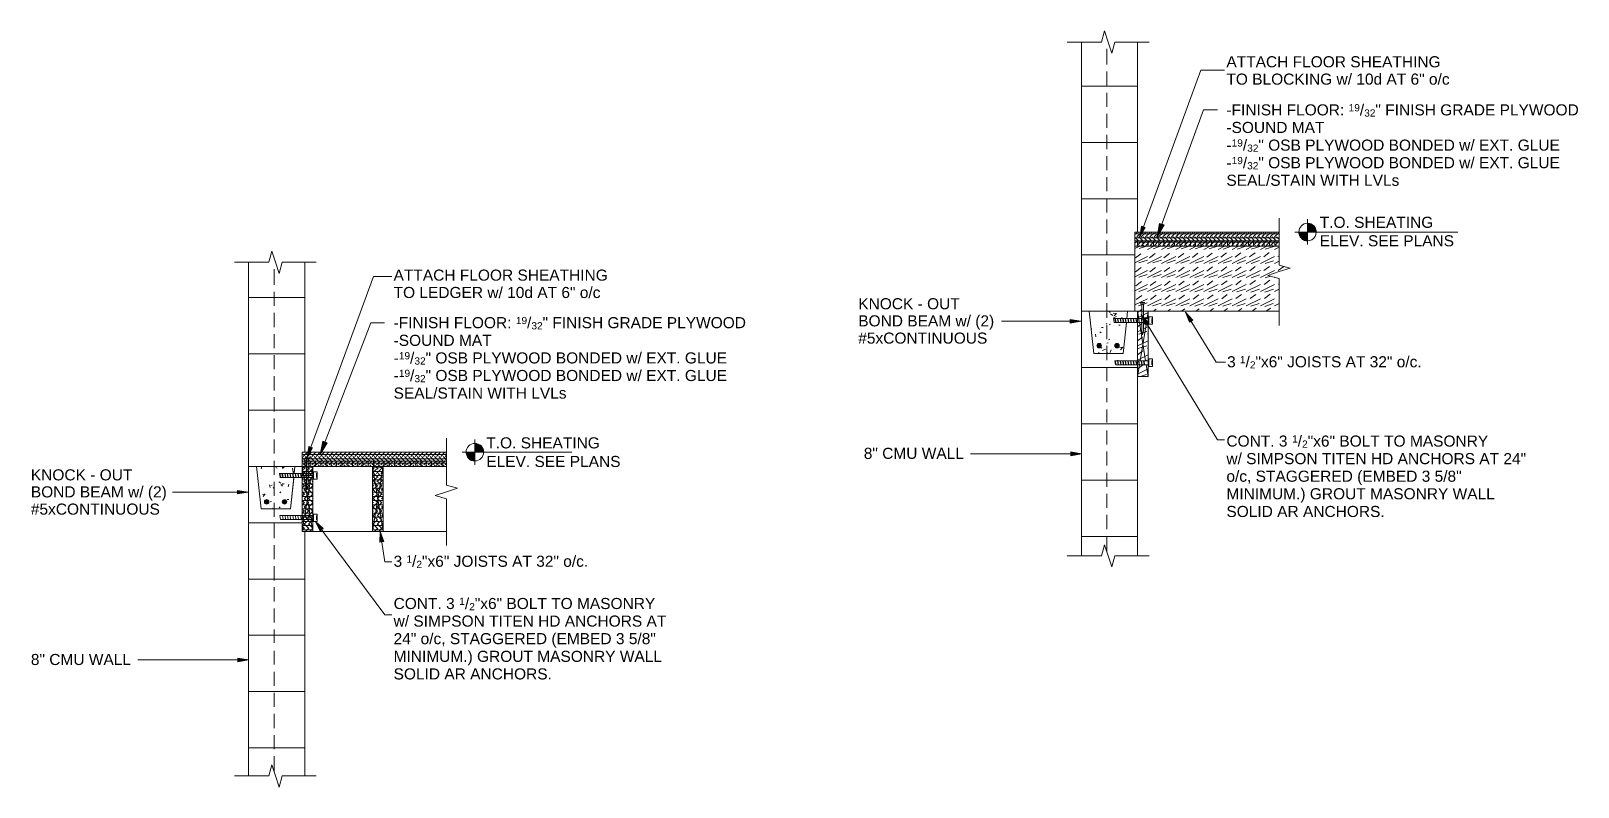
# Model space of a CAD drawing. Header units: inches. Extents: x -4036 to -1914, y 2 to 12338.
# Drawn here: x -1935.95 to -1922.21, y 1.64 to 8.35 of the extents above; entities that cross this region are included whole.
import ezdxf

# ---------------------------------------------------------------- set-up
doc = ezdxf.new("R2010")
doc.units = ezdxf.units.IN
doc.header["$MEASUREMENT"] = 0
for name, color, linetype, lineweight in [('A-DETL', 90, 'Continuous', 9), ('A-DETL-GENF', 92, 'Continuous', 9), ('A-DETL-THIN', 151, 'Continuous', 9), ('G-ANNO-TEXT', 231, 'Continuous', 9)]:
    doc.layers.add(name, color=color, linetype=linetype, lineweight=lineweight)
doc.styles.add('Arial_4', font='arial.ttf', dxfattribs={"height": 0.098425})
doc.styles.add('Arial_5', font='arial.ttf', dxfattribs={"height": 0.063966})
pattern_1 = [(0, (-1963.308026, 0), (0, 0.037), []), (315, (-1963.308026, 0), (0.038183766, 0), [0.053, -0.053]), (45, (-1963.308026, 0), (0.038183766, 0), [0.053, -0.053])]
pattern_2 = [(216.87, (-1961.048812, 0.125), (0.374999553, 0.25000067), [0.062, -0.562]), (206.565, (-1960.97381, 0.087), (-0.12521992, -0.125219695), [0.14, -0.14]), (198.435, (-1960.97381, 0.025), (-0.25013605, -0.125542647), [0.079, -0.316])]
pattern_3 = [(0, (-1961.098812, 0), (0, 0.037), []), (315, (-1961.098812, 0), (0.038183766, 0), [0.053, -0.053]), (45, (-1961.098812, 0), (0.038183766, 0), [0.053, -0.053])]

msp = doc.modelspace()

# ---------------------------------------------------------------- hatches: boundary and pattern name
at = {"layer": 'A-DETL-GENF', "lineweight": 18}
for points in [[(-1926.107, 6.523), (-1926.058, 6.604), (-1926.09, 6.616)], [(-1924.617, 6.564), (-1924.538, 6.564), (-1924.54, 6.582), (-1924.547, 6.599), (-1924.556, 6.613), (-1924.568, 6.626), (-1924.583, 6.635), (-1924.599, 6.641), (-1924.617, 6.642)], [(-1924.617, 6.486), (-1924.617, 6.564), (-1924.693, 6.564), (-1924.691, 6.546), (-1924.686, 6.53), (-1924.677, 6.515), (-1924.665, 6.503), (-1924.651, 6.494), (-1924.635, 6.488)], [(-1926.723, 5.755), (-1926.628, 5.772), (-1926.723, 5.789)], [(-1926.06, 5.743), (-1926.031, 5.76), (-1926.094, 5.832)], [(-1925.664, 5.764), (-1925.635, 5.781), (-1925.699, 5.853)], [(-1926.467, 5.536), (-1926.462, 5.537), (-1926.457, 5.539), (-1926.453, 5.542), (-1926.45, 5.546), (-1926.448, 5.551), (-1926.447, 5.556), (-1926.448, 5.561), (-1926.45, 5.566), (-1926.453, 5.57), (-1926.457, 5.573), (-1926.462, 5.575), (-1926.467, 5.576), (-1926.472, 5.575), (-1926.477, 5.573), (-1926.481, 5.57), (-1926.484, 5.566), (-1926.486, 5.561), (-1926.487, 5.556), (-1926.486, 5.551), (-1926.484, 5.546), (-1926.481, 5.542), (-1926.477, 5.539), (-1926.472, 5.537)], [(-1926.308, 5.536), (-1926.303, 5.537), (-1926.298, 5.539), (-1926.294, 5.542), (-1926.291, 5.546), (-1926.289, 5.551), (-1926.288, 5.556), (-1926.289, 5.561), (-1926.291, 5.566), (-1926.294, 5.57), (-1926.298, 5.573), (-1926.303, 5.575), (-1926.308, 5.576), (-1926.313, 5.575), (-1926.318, 5.573), (-1926.322, 5.57), (-1926.326, 5.566), (-1926.328, 5.561), (-1926.328, 5.556), (-1926.328, 5.551), (-1926.326, 5.546), (-1926.322, 5.542), (-1926.318, 5.539), (-1926.313, 5.537)], [(-1932.011, 4.609), (-1931.932, 4.609), (-1931.934, 4.626), (-1931.941, 4.644), (-1931.949, 4.658), (-1931.962, 4.67), (-1931.977, 4.679), (-1931.993, 4.685), (-1932.011, 4.687)], [(-1933.5, 4.567), (-1933.452, 4.649), (-1933.484, 4.661)], [(-1932.011, 4.531), (-1932.011, 4.609), (-1932.087, 4.609), (-1932.085, 4.591), (-1932.079, 4.574), (-1932.071, 4.56), (-1932.059, 4.548), (-1932.045, 4.539), (-1932.028, 4.533)], [(-1926.718, 4.579), (-1926.625, 4.596), (-1926.718, 4.612)], [(-1934.117, 4.239), (-1934.024, 4.254), (-1934.117, 4.271)], [(-1933.859, 4.149), (-1933.853, 4.15), (-1933.849, 4.152), (-1933.844, 4.155), (-1933.841, 4.159), (-1933.839, 4.164), (-1933.839, 4.169), (-1933.839, 4.174), (-1933.841, 4.179), (-1933.844, 4.183), (-1933.849, 4.186), (-1933.853, 4.188), (-1933.859, 4.189), (-1933.864, 4.188), (-1933.869, 4.186), (-1933.873, 4.183), (-1933.876, 4.179), (-1933.878, 4.174), (-1933.879, 4.169), (-1933.878, 4.164), (-1933.876, 4.159), (-1933.873, 4.155), (-1933.869, 4.152), (-1933.864, 4.15)], [(-1933.7, 4.149), (-1933.695, 4.15), (-1933.69, 4.152), (-1933.686, 4.155), (-1933.683, 4.159), (-1933.681, 4.164), (-1933.68, 4.169), (-1933.681, 4.174), (-1933.683, 4.179), (-1933.686, 4.183), (-1933.69, 4.186), (-1933.695, 4.188), (-1933.7, 4.189), (-1933.705, 4.188), (-1933.71, 4.186), (-1933.714, 4.183), (-1933.717, 4.179), (-1933.719, 4.174), (-1933.72, 4.169), (-1933.719, 4.164), (-1933.717, 4.159), (-1933.714, 4.155), (-1933.71, 4.152), (-1933.705, 4.15)], [(-1933.384, 3.912), (-1933.357, 3.932), (-1933.427, 3.997)], [(-1932.854, 3.812), (-1932.82, 3.817), (-1932.852, 3.906), (-1932.852, 3.906)], [(-1934.114, 2.749), (-1934.021, 2.766), (-1934.114, 2.782)]]:
    msp.add_hatch(color=250, dxfattribs=at).paths.add_polyline_path(points, flags=0)
h = msp.add_hatch(dxfattribs=at)
h.set_pattern_fill('FP_3', color=8, style=0, pattern_type=2)
h.set_pattern_definition(pattern_3)
h.paths.add_polyline_path([(-1925.18, 6.486), (-1924.869, 6.486), (-1924.869, 6.564), (-1926.082, 6.564), (-1926.107, 6.523), (-1926.099, 6.564), (-1926.149, 6.564), (-1926.149, 6.486), (-1926.058, 6.486)], flags=0)
h = msp.add_hatch(dxfattribs=at)
h.set_pattern_fill('FP_3', color=8, style=0, pattern_type=2)
h.set_pattern_definition(pattern_3)
h.paths.add_polyline_path([(-1924.869, 6.439), (-1924.869, 6.486), (-1926.149, 6.486), (-1926.149, 6.439), (-1924.968, 6.439)], flags=0)
h = msp.add_hatch(dxfattribs=at)
h.set_pattern_fill('FP_2', color=8, style=0, pattern_type=2)
h.set_pattern_definition(pattern_2)
h.paths.add_polyline_path([(-1924.869, 5.861), (-1924.869, 6.153), (-1924.968, 6.179), (-1924.869, 6.213), (-1924.77, 6.244), (-1924.869, 6.271), (-1924.869, 6.439), (-1926.149, 6.439), (-1926.149, 5.861), (-1925.18, 5.861)], flags=0)
h = msp.add_hatch(dxfattribs=at)
h.set_pattern_fill('FP_1', color=8, style=0, pattern_type=2)
h.set_pattern_definition([(50, (-1961.09881, 0), (0.2868464, -0.0253005), [0.03, -0.33]), (355, (-1961.0988, 0), (-0.055977, 0.3010242), [0.024, -0.264]), (100.451, (-1961.0748, -0.002), (0.2318487, 0.2756287), [0.025, -0.28]), (46.184, (-1961.0988, 0.08), (0.427136, -0.0661414), [0.045, -0.495]), (96.636, (-1961.0628, 0.074), (0.37346, 0.389769), [0.038, -0.421]), (351.184, (-1961.0988, 0.08), (0.374079, 0.389267), [0.036, -0.396]), (21, (-1961.05881, 0.06), (0.2386156, -0.1611943), [0.03, -0.33]), (326, (-1961.0588, 0.06), (0.0969808, 0.29042), [0.024, -0.264]), (71.451, (-1961.0388, 0.047), (0.336407, 0.1286678), [0.025, -0.28]), (37.5, (-1961.09881, 0), (0.0047326, 0.13346012), [0.013, -0.248, 0.013, -0.255, -0.265]), (37.5, (-1961.09881, 0), (0.0047326, 0.13346012), [-0.529, 0.013, -0.252]), (7.5, (-1961.09881, 0), (0.10526536, 0.1580924), [0.013, -0.14, 0.013, -0.242, -0.101]), (7.5, (-1961.09881, 0), (0.10526536, 0.1580924), [-0.408, 0.013, -0.088]), (327.5, (-1961.18781, 0), (0.21351848, -0.00915754), [0.013, -0.087, 0.013, -0.299, -0.414]), (327.5, (-1961.18781, 0), (0.21351848, -0.00915754), [-0.412, 0.013, -0.401]), (317.5, (-1961.22781, 0), (0.2332406, 0.0399103), [0.013, -0.117, 0.013, -0.194, -0.294]), (317.5, (-1961.22781, 0), (0.2332406, 0.0399103), [-0.337, 0.013, -0.281])])
h.paths.add_polyline_path([(-1926.322, 5.486), (-1926.253, 5.486), (-1926.224, 5.761), (-1926.334, 5.761), (-1926.339, 5.796), (-1926.22, 5.796), (-1926.214, 5.861), (-1926.555, 5.861), (-1926.515, 5.486), (-1926.328, 5.486)], flags=0)
h.paths.add_polyline_path([(-1926.467, 5.536), (-1926.472, 5.537), (-1926.477, 5.539), (-1926.481, 5.542), (-1926.484, 5.546), (-1926.486, 5.551), (-1926.487, 5.556), (-1926.486, 5.561), (-1926.484, 5.566), (-1926.481, 5.57), (-1926.477, 5.573), (-1926.472, 5.575), (-1926.467, 5.576), (-1926.462, 5.575), (-1926.457, 5.573), (-1926.453, 5.57), (-1926.45, 5.566), (-1926.448, 5.561), (-1926.447, 5.556), (-1926.448, 5.551), (-1926.45, 5.546), (-1926.453, 5.542), (-1926.457, 5.539), (-1926.462, 5.537)], flags=0)
h.paths.add_polyline_path([(-1926.308, 5.536), (-1926.313, 5.537), (-1926.318, 5.539), (-1926.322, 5.542), (-1926.326, 5.546), (-1926.328, 5.551), (-1926.328, 5.558), (-1926.328, 5.561), (-1926.326, 5.566), (-1926.322, 5.57), (-1926.318, 5.573), (-1926.313, 5.575), (-1926.308, 5.576), (-1926.303, 5.575), (-1926.298, 5.573), (-1926.294, 5.57), (-1926.291, 5.566), (-1926.289, 5.561), (-1926.288, 5.556), (-1926.289, 5.551), (-1926.291, 5.546), (-1926.294, 5.542), (-1926.298, 5.539), (-1926.303, 5.537)], flags=0)
h = msp.add_hatch(dxfattribs=at)
h.set_pattern_fill('FP_2', color=8, style=0, pattern_type=2)
h.set_pattern_definition(pattern_2)
h.paths.add_polyline_path([(-1926.056, 5.283), (-1926.031, 5.283), (-1926.031, 5.386), (-1926.125, 5.386), (-1926.125, 5.283)], flags=0)
h.paths.add_polyline_path([(-1926.056, 5.421), (-1926.031, 5.421), (-1926.031, 5.76), (-1926.06, 5.743), (-1926.066, 5.761), (-1926.073, 5.761), (-1926.073, 5.684), (-1926.081, 5.651), (-1926.088, 5.684), (-1926.088, 5.761), (-1926.125, 5.761), (-1926.125, 5.421)], flags=0)
h.paths.add_polyline_path([(-1926.031, 5.796), (-1926.031, 5.861), (-1926.073, 5.861), (-1926.073, 5.808), (-1926.063, 5.796), (-1926.056, 5.796)], flags=0)
h.paths.add_polyline_path([(-1926.125, 5.796), (-1926.088, 5.796), (-1926.088, 5.816), (-1926.094, 5.832), (-1926.088, 5.825), (-1926.088, 5.861), (-1926.125, 5.861)], flags=0)
h = msp.add_hatch(dxfattribs=at)
h.set_pattern_fill('FP_3', color=8, style=0, pattern_type=2)
h.set_pattern_definition(pattern_1)
h.paths.add_polyline_path([(-1932.71, 4.531), (-1932.264, 4.531), (-1932.264, 4.609), (-1933.476, 4.609), (-1933.5, 4.567), (-1933.493, 4.609), (-1933.544, 4.609), (-1933.544, 4.531), (-1932.826, 4.531)], flags=0)
h = msp.add_hatch(dxfattribs=at)
h.set_pattern_fill('FP_1', color=8, style=0, pattern_type=2)
h.set_pattern_definition([(50, (-1963.30803, 0), (0.2868464, -0.0253005), [0.03, -0.33]), (355, (-1963.30803, 0), (-0.055977, 0.3010242), [0.024, -0.264]), (100.451, (-1963.28403, -0.002), (0.2318487, 0.2756287), [0.025, -0.28]), (46.184, (-1963.30803, 0.08), (0.427136, -0.0661414), [0.045, -0.495]), (96.636, (-1963.27203, 0.074), (0.37346, 0.389769), [0.038, -0.421]), (351.184, (-1963.30803, 0.08), (0.374079, 0.389267), [0.036, -0.396]), (21, (-1963.26803, 0.06), (0.2386156, -0.1611943), [0.03, -0.33]), (326, (-1963.26803, 0.06), (0.0969808, 0.29042), [0.024, -0.264]), (71.451, (-1963.24803, 0.047), (0.336407, 0.1286678), [0.025, -0.28]), (37.5, (-1963.30803, 0), (0.0047326, 0.1334601), [0.013, -0.248, 0.013, -0.255, -0.265]), (37.5, (-1963.30803, 0), (0.0047326, 0.1334601), [-0.529, 0.013, -0.252]), (7.5, (-1963.30803, 0), (0.10526536, 0.1580924), [0.013, -0.14, 0.013, -0.242, -0.101]), (7.5, (-1963.30803, 0), (0.10526536, 0.1580924), [-0.408, 0.013, -0.088]), (327.5, (-1963.39703, 0), (0.21351848, -0.00915754), [0.013, -0.087, 0.013, -0.299, -0.414]), (327.5, (-1963.39703, 0), (0.21351848, -0.00915754), [-0.412, 0.013, -0.401]), (317.5, (-1963.43703, 0), (0.2332406, 0.0399103), [0.013, -0.117, 0.013, -0.194, -0.294]), (317.5, (-1963.43703, 0), (0.2332406, 0.0399103), [-0.337, 0.013, -0.281])])
h.paths.add_polyline_path([(-1933.879, 4.108), (-1933.648, 4.108), (-1933.618, 4.384), (-1933.739, 4.384), (-1933.745, 4.422), (-1933.614, 4.422), (-1933.608, 4.484), (-1933.949, 4.484), (-1933.909, 4.108)], flags=0)
h.paths.add_polyline_path([(-1933.859, 4.149), (-1933.864, 4.15), (-1933.869, 4.152), (-1933.873, 4.155), (-1933.877, 4.16), (-1933.878, 4.164), (-1933.879, 4.169), (-1933.878, 4.174), (-1933.876, 4.179), (-1933.873, 4.183), (-1933.869, 4.186), (-1933.864, 4.188), (-1933.859, 4.189), (-1933.853, 4.188), (-1933.849, 4.186), (-1933.844, 4.183), (-1933.841, 4.179), (-1933.839, 4.174), (-1933.839, 4.169), (-1933.839, 4.164), (-1933.841, 4.159), (-1933.844, 4.155), (-1933.849, 4.152), (-1933.853, 4.15)], flags=0)
h.paths.add_polyline_path([(-1933.7, 4.149), (-1933.705, 4.15), (-1933.71, 4.152), (-1933.714, 4.155), (-1933.717, 4.159), (-1933.719, 4.164), (-1933.72, 4.171), (-1933.719, 4.174), (-1933.717, 4.179), (-1933.714, 4.183), (-1933.71, 4.186), (-1933.705, 4.188), (-1933.7, 4.189), (-1933.695, 4.188), (-1933.69, 4.186), (-1933.686, 4.183), (-1933.683, 4.179), (-1933.681, 4.174), (-1933.68, 4.169), (-1933.681, 4.164), (-1933.683, 4.159), (-1933.686, 4.155), (-1933.69, 4.152), (-1933.695, 4.15)], flags=0)
h = msp.add_hatch(dxfattribs=at)
h.set_pattern_fill('FP_3', color=8, style=0, pattern_type=2)
h.set_pattern_definition(pattern_1)
h.paths.add_polyline_path([(-1933.449, 3.906), (-1933.449, 4.484), (-1932.919, 4.484), (-1932.919, 3.906), (-1932.826, 3.906), (-1932.826, 4.484), (-1932.262, 4.484), (-1932.262, 4.531), (-1933.544, 4.531), (-1933.544, 3.906)], flags=0)
at = {"layer": 'G-ANNO-TEXT'}
for points in [[(-1925.951, 6.523), (-1925.891, 6.627), (-1925.93, 6.641)], [(-1933.384, 4.59), (-1933.322, 4.693), (-1933.361, 4.708)]]:
    msp.add_hatch(color=50, dxfattribs=at).paths.add_polyline_path(points, flags=0)

# ---------------------------------------------------------------- linework, layer by layer
at = {"layer": 'A-DETL', "lineweight": 18}
for p, q in [((-1926.75, 8.249), (-1926.625, 8.249)), ((-1926.625, 8.249), (-1926.625, 7.859)), ((-1926.625, 8.249), (-1926.447, 8.249)), ((-1926.447, 8.249), (-1926.42, 8.349)), ((-1926.42, 8.349), (-1926.387, 8.249)), ((-1926.387, 8.249), (-1926.355, 8.151)), ((-1926.355, 8.151), (-1926.327, 8.249)), ((-1926.327, 8.249), (-1926.149, 8.249)), ((-1926.149, 8.249), (-1926.023, 8.249)), ((-1926.125, 7.859), (-1926.125, 8.249)), ((-1926.399, 8.191), (-1926.399, 8.052)), ((-1926.399, 7.988), (-1926.399, 7.859)), ((-1926.107, 6.523), (-1925.564, 8)), ((-1925.564, 8), (-1925.354, 8)), ((-1926.625, 7.859), (-1926.625, 7.359)), ((-1926.625, 7.859), (-1926.125, 7.859)), ((-1926.125, 7.359), (-1926.125, 7.859)), ((-1926.399, 7.801), (-1926.399, 7.676)), ((-1926.399, 7.613), (-1926.399, 7.489)), ((-1926.399, 7.426), (-1926.399, 7.301)), ((-1926.625, 7.359), (-1926.625, 6.859)), ((-1926.625, 7.359), (-1926.125, 7.359)), ((-1926.125, 6.859), (-1926.125, 7.359)), ((-1926.399, 7.239), (-1926.399, 7.114)), ((-1926.399, 7.051), (-1926.399, 6.926)), ((-1926.625, 6.859), (-1926.625, 6.361)), ((-1926.625, 6.859), (-1926.125, 6.859)), ((-1926.399, 6.859), (-1926.399, 6.739)), ((-1926.125, 6.564), (-1926.125, 6.859)), ((-1926.399, 6.676), (-1926.399, 6.551)), ((-1926.09, 6.616), (-1926.107, 6.523)), ((-1926.107, 6.523), (-1926.058, 6.604)), ((-1926.058, 6.604), (-1926.09, 6.616)), ((-1924.869, 6.564), (-1924.869, 6.688)), ((-1924.617, 6.678), (-1924.617, 6.453)), ((-1924.617, 6.641), (-1924.617, 6.564)), ((-1926.399, 6.489), (-1926.399, 6.361)), ((-1926.149, 6.486), (-1926.149, 6.564)), ((-1926.149, 6.564), (-1924.869, 6.564)), ((-1926.149, 6.486), (-1926.112, 6.486)), ((-1926.112, 6.486), (-1926.149, 6.486)), ((-1926.125, 6.439), (-1926.125, 6.486)), ((-1924.869, 6.486), (-1926.097, 6.486)), ((-1926.097, 6.486), (-1924.869, 6.486)), ((-1926.078, 6.439), (-1926.078, 6.486)), ((-1926.032, 6.439), (-1926.032, 6.486)), ((-1925.985, 6.439), (-1925.985, 6.486)), ((-1925.938, 6.439), (-1925.938, 6.486)), ((-1925.892, 6.439), (-1925.892, 6.486)), ((-1925.845, 6.439), (-1925.845, 6.486)), ((-1925.797, 6.439), (-1925.797, 6.486)), ((-1925.75, 6.439), (-1925.75, 6.486)), ((-1925.703, 6.439), (-1925.703, 6.486)), ((-1925.657, 6.439), (-1925.657, 6.486)), ((-1925.61, 6.439), (-1925.61, 6.486)), ((-1925.563, 6.439), (-1925.563, 6.486)), ((-1925.517, 6.439), (-1925.517, 6.486)), ((-1925.47, 6.439), (-1925.47, 6.486)), ((-1925.423, 6.439), (-1925.423, 6.486)), ((-1925.377, 6.439), (-1925.377, 6.486)), ((-1925.328, 6.439), (-1925.328, 6.486)), ((-1925.282, 6.439), (-1925.282, 6.486)), ((-1925.235, 6.439), (-1925.235, 6.486)), ((-1925.188, 6.439), (-1925.188, 6.486)), ((-1925.142, 6.439), (-1925.142, 6.486)), ((-1925.095, 6.439), (-1925.095, 6.486)), ((-1925.048, 6.439), (-1925.048, 6.486)), ((-1925.002, 6.439), (-1925.002, 6.486)), ((-1924.955, 6.439), (-1924.955, 6.486)), ((-1924.907, 6.439), (-1924.907, 6.486)), ((-1924.869, 6.564), (-1924.869, 6.271)), ((-1924.395, 6.564), (-1924.73, 6.564)), ((-1924.617, 6.564), (-1924.693, 6.564)), ((-1924.617, 6.486), (-1924.617, 6.564)), ((-1924.617, 6.564), (-1924.538, 6.564)), ((-1923.283, 6.564), (-1924.395, 6.564)), ((-1933.841, 6.296), (-1933.814, 6.394)), ((-1933.814, 6.394), (-1933.78, 6.296)), ((-1926.625, 6.361), (-1926.625, 5.861)), ((-1926.625, 6.361), (-1926.625, 5.861)), ((-1926.625, 6.361), (-1926.149, 6.361)), ((-1926.112, 6.439), (-1926.149, 6.439)), ((-1926.149, 6.439), (-1926.149, 5.861)), ((-1926.149, 6.439), (-1926.112, 6.439)), ((-1926.149, 5.999), (-1926.149, 6.339)), ((-1926.055, 6.439), (-1926.097, 6.439)), ((-1926.097, 6.439), (-1924.869, 6.439)), ((-1925.962, 6.439), (-1926.055, 6.439)), ((-1934.144, 6.296), (-1934.019, 6.296)), ((-1934.019, 6.296), (-1934.019, 5.982)), ((-1934.019, 6.296), (-1933.841, 6.296)), ((-1933.792, 6.236), (-1933.792, 6.097)), ((-1933.78, 6.296), (-1933.749, 6.196)), ((-1933.749, 6.196), (-1933.722, 6.296)), ((-1933.722, 6.296), (-1933.544, 6.296)), ((-1933.544, 6.296), (-1933.419, 6.296)), ((-1933.521, 5.982), (-1933.521, 6.296)), ((-1926.399, 6.301), (-1926.399, 6.178)), ((-1924.869, 6.213), (-1924.968, 6.179)), ((-1924.869, 6.271), (-1924.77, 6.244)), ((-1924.77, 6.244), (-1924.869, 6.213)), ((-1933.5, 4.567), (-1932.91, 6.171)), ((-1932.91, 6.171), (-1932.747, 6.171)), ((-1926.399, 6.114), (-1926.399, 5.989)), ((-1924.968, 6.179), (-1924.869, 6.153)), ((-1924.869, 6.153), (-1924.869, 5.861)), ((-1934.019, 5.982), (-1934.019, 5.484)), ((-1933.521, 5.982), (-1934.019, 5.982)), ((-1934.019, 5.982), (-1933.521, 5.982)), ((-1933.792, 6.034), (-1933.792, 5.909)), ((-1933.521, 5.484), (-1933.521, 5.982)), ((-1926.399, 5.932), (-1926.399, 5.803)), ((-1926.06, 5.938), (-1926.102, 5.938)), ((-1926.06, 5.928), (-1926.102, 5.928)), ((-1926.088, 5.928), (-1926.088, 5.684)), ((-1926.073, 5.684), (-1926.073, 5.928)), ((-1933.792, 5.846), (-1933.792, 5.721)), ((-1926.628, 5.772), (-1927.333, 5.772)), ((-1926.723, 5.755), (-1926.723, 5.789)), ((-1926.723, 5.789), (-1926.628, 5.772)), ((-1926.628, 5.772), (-1926.723, 5.755)), ((-1926.625, 5.861), (-1926.625, 5.361)), ((-1926.625, 5.861), (-1926.149, 5.861)), ((-1926.149, 5.861), (-1926.625, 5.861)), ((-1926.625, 5.861), (-1926.149, 5.861)), ((-1926.327, 5.796), (-1926.322, 5.764)), ((-1926.325, 5.796), (-1926.32, 5.761)), ((-1926.318, 5.764), (-1926.323, 5.796)), ((-1926.303, 5.796), (-1926.298, 5.761)), ((-1926.301, 5.796), (-1926.297, 5.761)), ((-1926.294, 5.761), (-1926.3, 5.796)), ((-1926.28, 5.796), (-1926.274, 5.761)), ((-1926.278, 5.796), (-1926.273, 5.761)), ((-1926.271, 5.761), (-1926.277, 5.796)), ((-1926.258, 5.796), (-1926.253, 5.761)), ((-1926.255, 5.796), (-1926.25, 5.761)), ((-1926.248, 5.761), (-1926.253, 5.796)), ((-1926.235, 5.796), (-1926.229, 5.761)), ((-1926.233, 5.796), (-1926.227, 5.761)), ((-1926.226, 5.761), (-1926.232, 5.796)), ((-1926.212, 5.796), (-1926.206, 5.761)), ((-1926.209, 5.796), (-1926.205, 5.761)), ((-1926.203, 5.761), (-1926.208, 5.796)), ((-1926.188, 5.796), (-1926.183, 5.761)), ((-1926.186, 5.796), (-1926.182, 5.761)), ((-1926.18, 5.761), (-1926.185, 5.796)), ((-1926.165, 5.796), (-1926.16, 5.761)), ((-1926.163, 5.796), (-1926.158, 5.761)), ((-1926.156, 5.761), (-1926.162, 5.796)), ((-1924.869, 5.861), (-1926.149, 5.861)), ((-1926.149, 5.861), (-1924.869, 5.861)), ((-1926.142, 5.796), (-1926.136, 5.761)), ((-1926.14, 5.796), (-1926.135, 5.761)), ((-1926.133, 5.761), (-1926.138, 5.796)), ((-1926.125, 5.361), (-1926.125, 5.861)), ((-1926.125, 5.796), (-1926.125, 5.861)), ((-1926.088, 5.861), (-1926.125, 5.861)), ((-1926.125, 5.861), (-1926.125, 5.796)), ((-1926.125, 5.861), (-1926.115, 5.796)), ((-1926.125, 5.861), (-1926.088, 5.861)), ((-1926.113, 5.761), (-1926.118, 5.796)), ((-1926.116, 5.796), (-1926.112, 5.761)), ((-1926.095, 5.796), (-1926.089, 5.761)), ((-1926.094, 5.832), (-1926.06, 5.743)), ((-1926.031, 5.76), (-1926.094, 5.832)), ((-1926.093, 5.796), (-1926.088, 5.761)), ((-1926.092, 5.83), (-1925.415, 4.719)), ((-1926.031, 5.861), (-1926.073, 5.861)), ((-1926.072, 5.796), (-1926.066, 5.761)), ((-1926.069, 5.796), (-1926.065, 5.761)), ((-1926.063, 5.761), (-1926.068, 5.796)), ((-1926.031, 5.861), (-1926.042, 5.796)), ((-1926.031, 5.861), (-1926.031, 5.813)), ((-1926.031, 5.803), (-1926.031, 5.861)), ((-1926.031, 5.746), (-1926.031, 5.813)), ((-1926.025, 5.813), (-1926.025, 5.746)), ((-1926, 5.759), (-1926, 5.796)), ((-1925.699, 5.853), (-1925.664, 5.764)), ((-1925.635, 5.781), (-1925.699, 5.853)), ((-1925.699, 5.853), (-1925.428, 5.408)), ((-1925.664, 5.764), (-1925.635, 5.781)), ((-1924.869, 5.861), (-1924.869, 5.736)), ((-1933.792, 5.659), (-1933.792, 5.534)), ((-1926.399, 5.739), (-1926.399, 5.614)), ((-1926.125, 5.421), (-1926.125, 5.761)), ((-1926.125, 5.761), (-1926.125, 5.421)), ((-1926.055, 5.421), (-1926.109, 5.761)), ((-1926.047, 5.761), (-1926.103, 5.421)), ((-1926.06, 5.743), (-1926.031, 5.76)), ((-1926.031, 5.428), (-1926.031, 5.761)), ((-1926.031, 5.746), (-1926.031, 5.438)), ((-1926.399, 5.553), (-1926.399, 5.428)), ((-1934.019, 5.484), (-1934.019, 4.984)), ((-1933.521, 5.484), (-1934.019, 5.484)), ((-1934.019, 5.484), (-1933.521, 5.484)), ((-1933.792, 5.471), (-1933.792, 5.347)), ((-1933.521, 4.984), (-1933.521, 5.484)), ((-1926.625, 5.361), (-1926.625, 4.861)), ((-1926.125, 5.361), (-1926.625, 5.361)), ((-1926.625, 5.361), (-1926.125, 5.361)), ((-1926.399, 5.361), (-1926.399, 5.239)), ((-1926.327, 5.421), (-1926.322, 5.389)), ((-1926.325, 5.424), (-1926.32, 5.386)), ((-1926.318, 5.386), (-1926.323, 5.421)), ((-1926.303, 5.421), (-1926.298, 5.386)), ((-1926.302, 5.427), (-1926.297, 5.386)), ((-1926.294, 5.386), (-1926.3, 5.421)), ((-1926.28, 5.421), (-1926.274, 5.386)), ((-1926.278, 5.421), (-1926.273, 5.386)), ((-1926.271, 5.386), (-1926.277, 5.421)), ((-1926.258, 5.421), (-1926.253, 5.386)), ((-1926.255, 5.421), (-1926.25, 5.386)), ((-1926.248, 5.386), (-1926.253, 5.421)), ((-1926.235, 5.421), (-1926.229, 5.386)), ((-1926.233, 5.421), (-1926.227, 5.386)), ((-1926.226, 5.386), (-1926.232, 5.421)), ((-1926.212, 5.421), (-1926.206, 5.386)), ((-1926.209, 5.421), (-1926.205, 5.386)), ((-1926.203, 5.386), (-1926.208, 5.421)), ((-1926.188, 5.421), (-1926.183, 5.386)), ((-1926.186, 5.421), (-1926.182, 5.386)), ((-1926.18, 5.386), (-1926.185, 5.421)), ((-1926.165, 5.421), (-1926.16, 5.386)), ((-1926.163, 5.421), (-1926.158, 5.386)), ((-1926.156, 5.386), (-1926.162, 5.421)), ((-1926.142, 5.421), (-1926.136, 5.386)), ((-1926.14, 5.421), (-1926.135, 5.386)), ((-1926.133, 5.386), (-1926.138, 5.421)), ((-1926.125, 5.386), (-1926.125, 5.283)), ((-1926.109, 5.384), (-1926.125, 5.283)), ((-1926.125, 4.861), (-1926.125, 5.361)), ((-1926.118, 5.421), (-1926.113, 5.386)), ((-1926.116, 5.421), (-1926.112, 5.386)), ((-1926.109, 5.384), (-1926.115, 5.421)), ((-1926.095, 5.421), (-1926.089, 5.386)), ((-1926.093, 5.421), (-1926.088, 5.386)), ((-1926.086, 5.386), (-1926.092, 5.421)), ((-1926.072, 5.421), (-1926.066, 5.386)), ((-1926.069, 5.421), (-1926.065, 5.386)), ((-1926.063, 5.386), (-1926.068, 5.421)), ((-1926.031, 5.283), (-1926.05, 5.386)), ((-1926.031, 5.371), (-1926.031, 5.438)), ((-1926.031, 5.283), (-1926.031, 5.386)), ((-1926.031, 5.371), (-1926.031, 5.283)), ((-1926.025, 5.438), (-1926.025, 5.371)), ((-1926, 5.384), (-1926, 5.424)), ((-1925.428, 5.408), (-1925.346, 5.408)), ((-1933.792, 5.284), (-1933.792, 5.159)), ((-1926.125, 5.283), (-1926.031, 5.283)), ((-1933.792, 5.097), (-1933.792, 4.972)), ((-1926.399, 5.178), (-1926.399, 5.053)), ((-1934.019, 4.984), (-1934.019, 4.484)), ((-1933.521, 4.984), (-1934.019, 4.984)), ((-1934.019, 4.984), (-1933.521, 4.984)), ((-1933.521, 4.609), (-1933.521, 4.984)), ((-1926.399, 4.989), (-1926.399, 4.873)), ((-1933.792, 4.909), (-1933.792, 4.784)), ((-1926.625, 4.861), (-1926.625, 4.361)), ((-1926.125, 4.861), (-1926.625, 4.861)), ((-1926.625, 4.861), (-1926.125, 4.861)), ((-1926.125, 4.361), (-1926.125, 4.861)), ((-1933.792, 4.722), (-1933.792, 4.597)), ((-1932.262, 4.609), (-1932.262, 4.734)), ((-1932.011, 4.724), (-1932.011, 4.497)), ((-1932.011, 4.687), (-1932.011, 4.609)), ((-1926.399, 4.803), (-1926.399, 4.678)), ((-1925.415, 4.719), (-1925.354, 4.719)), ((-1933.792, 4.534), (-1933.792, 4.409)), ((-1933.544, 4.531), (-1933.544, 4.609)), ((-1933.544, 4.609), (-1932.262, 4.609)), ((-1933.477, 4.561), (-1933.519, 4.561)), ((-1933.477, 4.552), (-1933.519, 4.552)), ((-1933.506, 4.552), (-1933.506, 4.309)), ((-1933.484, 4.661), (-1933.5, 4.567)), ((-1933.5, 4.567), (-1933.452, 4.649)), ((-1933.49, 4.31), (-1933.49, 4.552)), ((-1933.452, 4.649), (-1933.484, 4.661)), ((-1932.262, 4.609), (-1932.262, 4.317)), ((-1931.789, 4.609), (-1932.124, 4.609)), ((-1932.011, 4.609), (-1932.089, 4.609)), ((-1932.011, 4.532), (-1932.011, 4.609)), ((-1932.011, 4.609), (-1931.934, 4.609)), ((-1931.149, 4.609), (-1931.789, 4.609)), ((-1926.625, 4.596), (-1927.608, 4.596)), ((-1926.718, 4.579), (-1926.718, 4.612)), ((-1926.718, 4.612), (-1926.625, 4.596)), ((-1926.625, 4.596), (-1926.718, 4.579)), ((-1926.399, 4.616), (-1926.399, 4.491)), ((-1934.019, 4.484), (-1934.019, 3.984)), ((-1933.949, 4.484), (-1934.019, 4.484)), ((-1934.019, 4.484), (-1934.019, 3.984)), ((-1934.019, 4.484), (-1933.544, 4.484)), ((-1933.608, 4.484), (-1933.949, 4.484)), ((-1933.909, 4.108), (-1933.949, 4.484)), ((-1933.744, 4.419), (-1933.739, 4.387)), ((-1933.742, 4.422), (-1933.737, 4.384)), ((-1933.736, 4.387), (-1933.74, 4.419)), ((-1933.723, 4.422), (-1933.717, 4.384)), ((-1933.719, 4.422), (-1933.714, 4.384)), ((-1933.712, 4.384), (-1933.718, 4.422)), ((-1933.699, 4.422), (-1933.693, 4.384)), ((-1933.695, 4.422), (-1933.691, 4.384)), ((-1933.69, 4.384), (-1933.694, 4.422)), ((-1933.676, 4.422), (-1933.67, 4.384)), ((-1933.674, 4.422), (-1933.669, 4.384)), ((-1933.667, 4.384), (-1933.673, 4.422)), ((-1933.653, 4.422), (-1933.647, 4.384)), ((-1933.65, 4.422), (-1933.646, 4.384)), ((-1933.643, 4.384), (-1933.649, 4.422)), ((-1933.629, 4.422), (-1933.623, 4.384)), ((-1933.627, 4.422), (-1933.622, 4.384)), ((-1933.619, 4.377), (-1933.626, 4.422)), ((-1933.608, 4.484), (-1933.614, 4.422)), ((-1933.544, 4.484), (-1933.608, 4.484)), ((-1933.606, 4.422), (-1933.6, 4.384)), ((-1933.604, 4.422), (-1933.599, 4.384)), ((-1933.597, 4.384), (-1933.603, 4.422)), ((-1933.583, 4.422), (-1933.577, 4.384)), ((-1933.581, 4.422), (-1933.575, 4.384)), ((-1933.573, 4.384), (-1933.579, 4.422)), ((-1933.559, 4.422), (-1933.553, 4.384)), ((-1933.557, 4.422), (-1933.552, 4.384)), ((-1933.55, 4.384), (-1933.556, 4.422)), ((-1933.544, 4.484), (-1933.544, 4.531)), ((-1933.544, 4.531), (-1933.506, 4.531)), ((-1933.506, 4.531), (-1933.544, 4.531)), ((-1933.544, 4.422), (-1933.544, 4.484)), ((-1933.506, 4.484), (-1933.544, 4.484)), ((-1933.544, 4.484), (-1933.544, 4.422)), ((-1933.544, 4.484), (-1933.532, 4.419)), ((-1933.544, 4.484), (-1933.506, 4.484)), ((-1933.53, 4.384), (-1933.536, 4.422)), ((-1933.534, 4.422), (-1933.529, 4.384)), ((-1933.527, 4.387), (-1933.532, 4.419)), ((-1933.519, 4.484), (-1933.519, 4.531)), ((-1933.514, 4.422), (-1933.508, 4.384)), ((-1933.51, 4.422), (-1933.506, 4.384)), ((-1932.262, 4.531), (-1933.49, 4.531)), ((-1933.49, 4.531), (-1932.262, 4.531)), ((-1933.449, 4.484), (-1933.49, 4.484)), ((-1933.49, 4.484), (-1932.262, 4.484)), ((-1933.49, 4.419), (-1933.485, 4.384)), ((-1933.487, 4.422), (-1933.482, 4.384)), ((-1933.456, 4.419), (-1933.487, 4.419)), ((-1933.482, 4.384), (-1933.487, 4.419)), ((-1933.472, 4.484), (-1933.472, 4.531)), ((-1933.449, 4.484), (-1933.46, 4.419)), ((-1933.449, 4.426), (-1933.449, 4.484)), ((-1933.449, 4.371), (-1933.449, 4.437)), ((-1933.444, 4.436), (-1933.444, 4.37)), ((-1933.425, 4.484), (-1933.425, 4.531)), ((-1933.417, 4.384), (-1933.417, 4.424)), ((-1933.379, 4.484), (-1933.379, 4.531)), ((-1933.332, 4.484), (-1933.332, 4.531)), ((-1933.285, 4.484), (-1933.285, 4.531)), ((-1933.239, 4.484), (-1933.239, 4.531)), ((-1933.192, 4.484), (-1933.192, 4.531)), ((-1933.145, 4.484), (-1933.145, 4.531)), ((-1933.097, 4.484), (-1933.097, 4.531)), ((-1933.05, 4.484), (-1933.05, 4.531)), ((-1933.004, 4.484), (-1933.004, 4.531)), ((-1932.957, 4.484), (-1932.957, 4.531)), ((-1932.826, 4.484), (-1932.919, 4.484)), ((-1932.919, 4.484), (-1932.919, 3.906)), ((-1932.826, 4.484), (-1932.919, 3.906)), ((-1932.826, 3.906), (-1932.919, 4.484)), ((-1932.91, 4.484), (-1932.91, 4.531)), ((-1932.864, 4.484), (-1932.864, 4.531)), ((-1932.826, 3.906), (-1932.826, 4.484)), ((-1932.817, 4.484), (-1932.817, 4.531)), ((-1932.77, 4.484), (-1932.77, 4.531)), ((-1932.724, 4.484), (-1932.724, 4.531)), ((-1932.677, 4.484), (-1932.677, 4.531)), ((-1932.629, 4.484), (-1932.629, 4.531)), ((-1932.582, 4.484), (-1932.582, 4.531)), ((-1932.536, 4.484), (-1932.536, 4.531)), ((-1932.489, 4.484), (-1932.489, 4.531)), ((-1932.442, 4.484), (-1932.442, 4.531)), ((-1932.396, 4.484), (-1932.396, 4.531)), ((-1932.349, 4.484), (-1932.349, 4.531)), ((-1932.302, 4.484), (-1932.302, 4.531)), ((-1926.399, 4.428), (-1926.399, 4.303)), ((-1934.117, 4.239), (-1934.117, 4.271)), ((-1934.117, 4.271), (-1934.024, 4.254)), ((-1933.792, 4.347), (-1933.792, 4.222)), ((-1933.619, 4.377), (-1933.648, 4.108)), ((-1933.544, 4.047), (-1933.544, 4.384)), ((-1933.544, 4.384), (-1933.544, 4.047)), ((-1933.472, 4.044), (-1933.527, 4.387)), ((-1933.466, 4.384), (-1933.52, 4.047)), ((-1933.449, 4.051), (-1933.449, 4.381)), ((-1932.262, 4.317), (-1932.164, 4.291)), ((-1932.164, 4.291), (-1932.262, 4.257)), ((-1926.625, 4.361), (-1926.625, 3.863)), ((-1926.125, 4.361), (-1926.625, 4.361)), ((-1926.625, 4.361), (-1926.125, 4.361)), ((-1926.125, 3.863), (-1926.125, 4.361)), ((-1934.024, 4.254), (-1934.696, 4.254)), ((-1934.024, 4.254), (-1934.117, 4.239)), ((-1933.792, 4.159), (-1933.792, 4.036)), ((-1932.262, 4.257), (-1932.362, 4.226)), ((-1932.362, 4.226), (-1932.262, 4.197)), ((-1932.262, 4.197), (-1932.262, 3.906)), ((-1926.399, 4.241), (-1926.399, 4.116)), ((-1934.019, 3.984), (-1934.019, 3.484)), ((-1934.019, 3.984), (-1933.544, 3.984)), ((-1933.544, 3.984), (-1934.019, 3.984)), ((-1934.019, 3.984), (-1933.544, 3.984)), ((-1933.648, 4.108), (-1933.909, 4.108)), ((-1933.742, 4.047), (-1933.737, 4.011)), ((-1933.719, 4.047), (-1933.714, 4.011)), ((-1933.695, 4.047), (-1933.691, 4.011)), ((-1933.674, 4.047), (-1933.669, 4.011)), ((-1933.65, 4.047), (-1933.646, 4.011)), ((-1933.627, 4.047), (-1933.622, 4.011)), ((-1933.604, 4.047), (-1933.599, 4.011)), ((-1933.581, 4.047), (-1933.575, 4.011)), ((-1933.557, 4.047), (-1933.552, 4.011)), ((-1933.544, 4.011), (-1933.544, 3.906)), ((-1933.528, 4.002), (-1933.544, 3.906)), ((-1933.534, 4.047), (-1933.528, 4.002)), ((-1933.51, 4.047), (-1933.506, 4.011)), ((-1933.456, 4.044), (-1933.487, 4.044)), ((-1933.487, 4.044), (-1933.482, 4.011)), ((-1933.449, 3.906), (-1933.467, 4.011)), ((-1933.449, 3.996), (-1933.449, 4.062)), ((-1933.449, 3.906), (-1933.449, 4.011)), ((-1933.444, 4.061), (-1933.444, 3.995)), ((-1933.444, 4.061), (-1933.444, 3.995)), ((-1933.427, 3.997), (-1933.384, 3.912)), ((-1933.357, 3.932), (-1933.427, 3.997)), ((-1933.427, 3.997), (-1932.809, 3.166)), ((-1933.417, 4.009), (-1933.417, 4.049)), ((-1926.399, 4.053), (-1926.399, 3.928)), ((-1933.792, 3.977), (-1933.792, 3.847)), ((-1932.262, 3.906), (-1933.544, 3.906)), ((-1933.544, 3.906), (-1933.449, 3.906)), ((-1933.521, 3.484), (-1933.521, 3.906)), ((-1933.384, 3.912), (-1933.357, 3.932)), ((-1932.919, 3.906), (-1932.826, 3.906)), ((-1932.852, 3.907), (-1932.854, 3.812)), ((-1932.82, 3.817), (-1932.852, 3.907)), ((-1932.852, 3.907), (-1932.809, 3.637)), ((-1932.262, 3.906), (-1932.262, 3.781)), ((-1926.625, 3.863), (-1926.625, 3.691)), ((-1926.125, 3.863), (-1926.625, 3.863)), ((-1926.625, 3.863), (-1926.125, 3.863)), ((-1926.399, 3.863), (-1926.399, 3.726)), ((-1926.125, 3.691), (-1926.125, 3.863)), ((-1933.792, 3.786), (-1933.792, 3.661)), ((-1932.854, 3.812), (-1932.82, 3.817)), ((-1926.42, 3.789), (-1926.447, 3.691)), ((-1926.387, 3.691), (-1926.42, 3.789)), ((-1933.792, 3.597), (-1933.792, 3.472)), ((-1932.809, 3.637), (-1932.747, 3.637)), ((-1926.625, 3.691), (-1926.75, 3.691)), ((-1926.447, 3.691), (-1926.625, 3.691)), ((-1926.355, 3.591), (-1926.387, 3.691)), ((-1926.327, 3.691), (-1926.355, 3.591)), ((-1926.149, 3.691), (-1926.327, 3.691)), ((-1926.023, 3.691), (-1926.149, 3.691)), ((-1934.019, 3.484), (-1934.019, 2.986)), ((-1933.521, 3.484), (-1934.019, 3.484)), ((-1934.019, 3.484), (-1933.521, 3.484)), ((-1933.521, 2.986), (-1933.521, 3.484)), ((-1933.792, 3.411), (-1933.792, 3.286)), ((-1933.792, 3.222), (-1933.792, 3.097)), ((-1932.809, 3.166), (-1932.747, 3.166)), ((-1933.792, 3.036), (-1933.792, 2.919)), ((-1934.019, 2.986), (-1934.019, 2.486)), ((-1933.521, 2.986), (-1934.019, 2.986)), ((-1934.019, 2.986), (-1933.521, 2.986)), ((-1933.521, 2.486), (-1933.521, 2.986)), ((-1934.021, 2.766), (-1935.004, 2.766)), ((-1934.114, 2.749), (-1934.114, 2.782)), ((-1934.114, 2.782), (-1934.021, 2.766)), ((-1934.021, 2.766), (-1934.114, 2.749)), ((-1933.792, 2.847), (-1933.792, 2.724)), ((-1933.792, 2.661), (-1933.792, 2.536)), ((-1934.019, 2.486), (-1934.019, 1.986)), ((-1933.521, 2.486), (-1934.019, 2.486)), ((-1934.019, 2.486), (-1933.521, 2.486)), ((-1933.792, 2.474), (-1933.792, 2.349)), ((-1933.521, 1.986), (-1933.521, 2.486)), ((-1933.792, 2.286), (-1933.792, 2.161)), ((-1933.792, 2.099), (-1933.792, 1.974)), ((-1934.019, 1.986), (-1934.019, 1.736)), ((-1933.521, 1.986), (-1934.019, 1.986)), ((-1934.019, 1.986), (-1933.521, 1.986)), ((-1933.521, 1.736), (-1933.521, 1.986)), ((-1933.814, 1.836), (-1933.841, 1.736)), ((-1933.78, 1.736), (-1933.814, 1.836)), ((-1933.792, 1.911), (-1933.792, 1.771)), ((-1934.019, 1.736), (-1934.144, 1.736)), ((-1933.841, 1.736), (-1934.019, 1.736)), ((-1933.749, 1.637), (-1933.78, 1.736)), ((-1933.722, 1.736), (-1933.749, 1.637)), ((-1933.544, 1.736), (-1933.722, 1.736)), ((-1933.419, 1.736), (-1933.544, 1.736))]:
    msp.add_line(p, q, dxfattribs=at)
for centre, radius, start, end in [((-1924.617, 6.564), 0.0782, 269.8285, 90.1715), ((-1932.012, 4.612), 0.0755, 89.0935, 182.1237), ((-1932.011, 4.611), 0.0784, 269.9757, 359.9406)]:
    msp.add_arc(centre, radius, start, end, dxfattribs=at)
for points in [[(-1924.693, 6.564), (-1924.693, 6.608), (-1924.66, 6.643), (-1924.617, 6.643)], [(-1924.617, 6.486), (-1924.66, 6.486), (-1924.693, 6.521), (-1924.693, 6.564)], [(-1932.011, 4.687), (-1931.967, 4.687), (-1931.932, 4.654), (-1931.932, 4.611)], [(-1932.011, 4.532), (-1932.053, 4.532), (-1932.086, 4.567), (-1932.086, 4.609)]]:
    msp.add_open_spline(points, degree=3, dxfattribs=at)
at = {"layer": 'A-DETL-THIN', "lineweight": 18}
for p, q in [((-1924.617, 6.642), (-1924.617, 6.564)), ((-1926.099, 6.564), (-1926.149, 6.564)), ((-1926.149, 6.564), (-1926.149, 6.486)), ((-1926.149, 6.486), (-1926.149, 6.439)), ((-1924.869, 6.486), (-1926.149, 6.486)), ((-1924.869, 6.564), (-1926.082, 6.564)), ((-1924.869, 6.486), (-1924.869, 6.564)), ((-1924.869, 6.439), (-1924.869, 6.486)), ((-1924.617, 6.564), (-1924.693, 6.564)), ((-1924.617, 6.564), (-1924.538, 6.564)), ((-1924.617, 6.486), (-1924.617, 6.564)), ((-1926.149, 6.439), (-1926.149, 5.861)), ((-1924.869, 6.439), (-1926.149, 6.439)), ((-1924.869, 6.271), (-1924.869, 6.439)), ((-1924.968, 6.179), (-1924.869, 6.213)), ((-1924.77, 6.244), (-1924.869, 6.271)), ((-1924.869, 6.213), (-1924.77, 6.244)), ((-1924.869, 6.153), (-1924.968, 6.179)), ((-1924.869, 5.861), (-1924.869, 6.153)), ((-1926.555, 5.861), (-1926.515, 5.486)), ((-1926.214, 5.861), (-1926.555, 5.861)), ((-1926.334, 5.761), (-1926.339, 5.796)), ((-1926.339, 5.796), (-1926.22, 5.796)), ((-1926.327, 5.796), (-1926.025, 5.796)), ((-1926.22, 5.796), (-1926.214, 5.861)), ((-1926.149, 5.861), (-1924.869, 5.861)), ((-1926.125, 5.861), (-1926.125, 5.796)), ((-1926.125, 5.796), (-1926.088, 5.796)), ((-1926.088, 5.825), (-1926.088, 5.861)), ((-1926.088, 5.796), (-1926.088, 5.816)), ((-1926.073, 5.861), (-1926.073, 5.808)), ((-1926.063, 5.796), (-1926.031, 5.796)), ((-1926.031, 5.796), (-1926.031, 5.861)), ((-1926.025, 5.813), (-1925.993, 5.813)), ((-1926.025, 5.746), (-1926.025, 5.813)), ((-1925.993, 5.813), (-1925.993, 5.746)), ((-1926.224, 5.761), (-1926.334, 5.761)), ((-1926.32, 5.761), (-1926.025, 5.761)), ((-1926.253, 5.486), (-1926.224, 5.761)), ((-1926.125, 5.761), (-1926.125, 5.421)), ((-1926.088, 5.761), (-1926.125, 5.761)), ((-1926.088, 5.684), (-1926.088, 5.761)), ((-1926.081, 5.651), (-1926.088, 5.684)), ((-1926.088, 5.684), (-1926.081, 5.651)), ((-1926.073, 5.684), (-1926.081, 5.651)), ((-1926.081, 5.651), (-1926.073, 5.684)), ((-1926.066, 5.761), (-1926.073, 5.761)), ((-1926.073, 5.761), (-1926.073, 5.684)), ((-1926.031, 5.421), (-1926.031, 5.761)), ((-1925.993, 5.746), (-1926.025, 5.746)), ((-1926.515, 5.486), (-1926.253, 5.486)), ((-1926.327, 5.421), (-1926.025, 5.421)), ((-1926.318, 5.386), (-1926.025, 5.386)), ((-1926.125, 5.421), (-1926.031, 5.421)), ((-1926.125, 5.386), (-1926.125, 5.283)), ((-1926.031, 5.386), (-1926.125, 5.386)), ((-1926.031, 5.283), (-1926.031, 5.386)), ((-1925.993, 5.438), (-1926.025, 5.438)), ((-1925.993, 5.371), (-1926.025, 5.371)), ((-1925.993, 5.438), (-1925.993, 5.371)), ((-1926.125, 5.283), (-1926.031, 5.283)), ((-1932.011, 4.687), (-1932.011, 4.609)), ((-1933.493, 4.609), (-1933.544, 4.609)), ((-1933.544, 4.609), (-1933.544, 4.531)), ((-1932.264, 4.609), (-1933.476, 4.609)), ((-1932.264, 4.531), (-1932.264, 4.609)), ((-1932.011, 4.609), (-1932.087, 4.609)), ((-1932.011, 4.609), (-1931.932, 4.609)), ((-1932.011, 4.531), (-1932.011, 4.609)), ((-1933.949, 4.484), (-1933.909, 4.108)), ((-1933.608, 4.484), (-1933.949, 4.484)), ((-1933.739, 4.384), (-1933.745, 4.422)), ((-1933.745, 4.422), (-1933.614, 4.422)), ((-1933.742, 4.422), (-1933.444, 4.422)), ((-1933.614, 4.422), (-1933.608, 4.484)), ((-1932.262, 4.531), (-1933.544, 4.531)), ((-1933.544, 4.531), (-1933.544, 4.484)), ((-1933.544, 4.484), (-1933.544, 3.906)), ((-1933.449, 3.906), (-1933.449, 4.484)), ((-1933.449, 4.484), (-1932.919, 4.484)), ((-1933.444, 4.436), (-1933.412, 4.436)), ((-1933.444, 4.37), (-1933.444, 4.436)), ((-1933.412, 4.436), (-1933.412, 4.37)), ((-1932.919, 4.484), (-1932.919, 3.906)), ((-1932.826, 3.906), (-1932.826, 4.484)), ((-1932.826, 4.484), (-1932.262, 4.484)), ((-1932.262, 4.484), (-1932.262, 4.531)), ((-1933.618, 4.384), (-1933.739, 4.384)), ((-1933.737, 4.384), (-1933.444, 4.384)), ((-1933.648, 4.108), (-1933.618, 4.384)), ((-1933.506, 4.309), (-1933.499, 4.276)), ((-1933.499, 4.276), (-1933.49, 4.31)), ((-1933.412, 4.37), (-1933.444, 4.37)), ((-1933.909, 4.108), (-1933.648, 4.108)), ((-1933.742, 4.047), (-1933.444, 4.047)), ((-1933.737, 4.011), (-1933.444, 4.011)), ((-1933.412, 4.061), (-1933.444, 4.061)), ((-1933.412, 3.995), (-1933.444, 3.995)), ((-1933.412, 4.061), (-1933.412, 3.995)), ((-1933.544, 3.906), (-1933.449, 3.906)), ((-1932.919, 3.906), (-1932.826, 3.906))]:
    msp.add_line(p, q, dxfattribs=at)
for centre, radius, start, end in [((-1924.617, 6.564), 0.0782, 0.0878, 90.1715), ((-1926.467, 5.556), 0.02, 360, 180), ((-1926.467, 5.556), 0.02, 180, 0), ((-1926.308, 5.556), 0.02, 360, 180), ((-1926.308, 5.556), 0.02, 180, 0), ((-1932.01, 4.609), 0.0782, 0.0878, 90.1715), ((-1933.859, 4.169), 0.02, 360, 180), ((-1933.859, 4.169), 0.02, 180, 0), ((-1933.7, 4.169), 0.02, 360, 180), ((-1933.7, 4.169), 0.02, 180, 0)]:
    msp.add_arc(centre, radius, start, end, dxfattribs=at)
for points in [[(-1924.693, 6.564), (-1924.693, 6.558), (-1924.692, 6.546), (-1924.684, 6.524), (-1924.671, 6.507), (-1924.657, 6.497), (-1924.649, 6.493), (-1924.637, 6.488), (-1924.626, 6.486), (-1924.617, 6.486)], [(-1932.087, 4.609), (-1932.087, 4.603), (-1932.086, 4.591), (-1932.078, 4.569), (-1932.065, 4.552), (-1932.05, 4.541), (-1932.043, 4.538), (-1932.031, 4.533), (-1932.02, 4.531), (-1932.011, 4.531)]]:
    msp.add_open_spline(points, degree=3, knots=[0, 0, 0, 0, 0.142857, 0.285714, 0.571429, 0.678571, 0.732143, 0.785714, 1, 1, 1, 1], dxfattribs=at)
at = {"layer": 'G-ANNO-TEXT', "color": 50}
for p, q in [((-1925.951, 6.523), (-1925.539, 7.649)), ((-1925.539, 7.649), (-1925.417, 7.649)), ((-1925.93, 6.641), (-1925.951, 6.523)), ((-1925.951, 6.523), (-1925.891, 6.627)), ((-1925.891, 6.627), (-1925.93, 6.641)), ((-1933.384, 4.59), (-1932.934, 5.759)), ((-1932.934, 5.759), (-1932.812, 5.759)), ((-1933.361, 4.708), (-1933.384, 4.59)), ((-1933.384, 4.59), (-1933.322, 4.693)), ((-1933.322, 4.693), (-1933.361, 4.708))]:
    msp.add_line(p, q, dxfattribs=at)

# ---------------------------------------------------------------- texts
at = {"layer": 'G-ANNO-TEXT', "color": 7, "attachment_point": 1}
for s, insert, char_height, width, style in [('ATTACH FLOOR SHEATHING', (-1925.337, 8.125), 0.09843, 2.30722, 'Arial_4'), ('TO BLOCKING w/ 10d AT 6" o/c', (-1925.337, 7.971), 0.09843, 2.40506, 'Arial_4'), ('-FINISH FLOOR: ', (-1925.337, 7.698), 0.09843, 1.31616, 'Arial_4'), ('19', (-1924.251, 7.7), 0.064, 0.11994, 'Arial_5'), ('/', (-1924.152, 7.698), 0.0984, 0.04734, 'Arial_4'), ('" FINISH GRADE PLYWOOD', (-1924.014, 7.698), 0.09843, 2.19359, 'Arial_4'), ('32', (-1924.113, 7.653), 0.064, 0.11994, 'Arial_5'), ('-SOUND MAT', (-1925.337, 7.542), 0.0984, 1.05419, 'Arial_4'), ('-', (-1925.337, 7.385), 0.0984, 0.05681, 'Arial_4'), ('19', (-1925.29, 7.387), 0.064, 0.11994, 'Arial_5'), ('/', (-1925.191, 7.385), 0.0984, 0.04734, 'Arial_4'), ('32', (-1925.152, 7.341), 0.064, 0.11994, 'Arial_5'), ('" OSB PLYWOOD BONDED w/ EXT. GLUE', (-1925.053, 7.385), 0.09843, 3.24778, 'Arial_4'), ('-', (-1925.337, 7.229), 0.0984, 0.05681, 'Arial_4'), ('19', (-1925.29, 7.231), 0.064, 0.11994, 'Arial_5'), ('/', (-1925.191, 7.229), 0.0984, 0.04734, 'Arial_4'), ('32', (-1925.152, 7.185), 0.064, 0.11994, 'Arial_5'), ('" OSB PLYWOOD BONDED w/ EXT. GLUE ', (-1925.053, 7.229), 0.09843, 3.29512, 'Arial_4'), ('SEAL/STAIN WITH LVLs', (-1925.337, 7.073), 0.09843, 1.87166, 'Arial_4'), ('T.O. SHEATING', (-1924.508, 6.7), 0.09843, 1.22778, 'Arial_4'), ('ELEV. SEE PLANS', (-1924.508, 6.536), 0.09843, 1.43925, 'Arial_4'), ('ATTACH FLOOR SHEATHING', (-1932.732, 6.231), 0.09843, 2.30722, 'Arial_4'), ('TO LEDGER w/ 10d AT 6" o/c', (-1932.732, 6.077), 0.09843, 2.22831, 'Arial_4'), ('KNOCK - OUT', (-1928.606, 5.977), 0.09843, 1.09522, 'Arial_4'), ('-FINISH FLOOR: ', (-1932.732, 5.809), 0.09843, 1.31616, 'Arial_4'), ('19', (-1931.646, 5.811), 0.064, 0.11994, 'Arial_5'), ('/', (-1931.547, 5.809), 0.0984, 0.04734, 'Arial_4'), ('" FINISH GRADE PLYWOOD', (-1931.409, 5.809), 0.09843, 2.19359, 'Arial_4'), ('BOND BEAM w/ (2)', (-1928.606, 5.825), 0.09843, 1.45819, 'Arial_4'), ('-SOUND MAT', (-1932.732, 5.652), 0.0984, 1.05419, 'Arial_4'), ('32', (-1931.508, 5.764), 0.064, 0.11994, 'Arial_5'), ('#5xCONTINUOUS', (-1928.606, 5.672), 0.09843, 1.38559, 'Arial_4'), ('19', (-1932.685, 5.498), 0.064, 0.11994, 'Arial_5'), ('/', (-1932.586, 5.496), 0.0984, 0.04734, 'Arial_4'), ('" OSB PLYWOOD BONDED w/ EXT. GLUE', (-1932.448, 5.496), 0.09843, 3.24778, 'Arial_4'), ('-', (-1932.732, 5.496), 0.0984, 0.05681, 'Arial_4'), ('32', (-1932.547, 5.452), 0.064, 0.11994, 'Arial_5'), ('3 ', (-1925.331, 5.462), 0.0984, 0.13887, 'Arial_4'), ('1', (-1925.217, 5.464), 0.064, 0.05997, 'Arial_5'), ('/', (-1925.167, 5.462), 0.0984, 0.04734, 'Arial_4'), ('2', (-1925.128, 5.417), 0.064, 0.05997, 'Arial_5'), ('"x6" JOISTS AT 32" o/c.', (-1925.079, 5.462), 0.09843, 1.79906, 'Arial_4'), ('-', (-1932.732, 5.34), 0.0984, 0.05681, 'Arial_4'), ('19', (-1932.685, 5.342), 0.064, 0.11994, 'Arial_5'), ('/', (-1932.586, 5.34), 0.0984, 0.04734, 'Arial_4'), ('32', (-1932.547, 5.295), 0.064, 0.11994, 'Arial_5'), ('" OSB PLYWOOD BONDED w/ EXT. GLUE ', (-1932.448, 5.34), 0.09843, 3.29512, 'Arial_4'), ('SEAL/STAIN WITH LVLs', (-1932.732, 5.184), 0.09843, 1.87166, 'Arial_4'), ('T.O. SHEATING', (-1931.909, 4.742), 0.09843, 1.22778, 'Arial_4'), ('CONT. 3 ', (-1925.337, 4.758), 0.0984, 0.707, 'Arial_4'), ('1', (-1924.753, 4.76), 0.064, 0.05997, 'Arial_5'), ('/', (-1924.704, 4.758), 0.0984, 0.04734, 'Arial_4'), ('2', (-1924.665, 4.714), 0.064, 0.05997, 'Arial_5'), ('"x6" BOLT TO MASONRY', (-1924.615, 4.758), 0.09843, 1.94109, 'Arial_4'), ('ELEV. SEE PLANS', (-1931.909, 4.577), 0.09843, 1.43925, 'Arial_4'), ('8" CMU WALL', (-1928.557, 4.649), 0.09843, 1.07944, 'Arial_4'), ('w/ SIMPSON TITEN HD ANCHORS AT 24" ', (-1925.337, 4.602), 0.09843, 3.27303, 'Arial_4'), ('KNOCK - OUT', (-1935.953, 4.458), 0.09843, 1.09522, 'Arial_4'), ('o/c, STAGGERED (EMBED 3 5/8" ', (-1925.337, 4.446), 0.09843, 2.57866, 'Arial_4'), ('BOND BEAM w/ (2)', (-1935.953, 4.307), 0.09843, 1.45819, 'Arial_4'), ('MINIMUM.) GROUT MASONRY WALL ', (-1925.337, 4.29), 0.09843, 2.93216, 'Arial_4'), ('#5xCONTINUOUS', (-1935.953, 4.154), 0.09843, 1.38559, 'Arial_4'), ('SOLID AR ANCHORS.', (-1925.337, 4.133), 0.09843, 1.70122, 'Arial_4'), ('3 ', (-1932.732, 3.691), 0.0984, 0.13887, 'Arial_4'), ('1', (-1932.618, 3.693), 0.064, 0.05997, 'Arial_5'), ('/', (-1932.568, 3.691), 0.0984, 0.04734, 'Arial_4'), ('2', (-1932.529, 3.646), 0.064, 0.05997, 'Arial_5'), ('"x6" JOISTS AT 32" o/c.', (-1932.48, 3.691), 0.09843, 1.79906, 'Arial_4'), ('CONT. 3 ', (-1932.732, 3.316), 0.0984, 0.707, 'Arial_4'), ('1', (-1932.149, 3.318), 0.064, 0.05997, 'Arial_5'), ('/', (-1932.099, 3.316), 0.0984, 0.04734, 'Arial_4'), ('"x6" BOLT TO MASONRY', (-1932.011, 3.316), 0.09843, 1.94109, 'Arial_4'), ('w/ SIMPSON TITEN HD ANCHORS AT ', (-1932.732, 3.16), 0.09843, 2.98266, 'Arial_4'), ('2', (-1932.06, 3.271), 0.064, 0.05997, 'Arial_5'), ('24" o/c, STAGGERED (EMBED 3 5/8" ', (-1932.732, 3.004), 0.09843, 2.86903, 'Arial_4'), ('8" CMU WALL', (-1935.953, 2.819), 0.09843, 1.07944, 'Arial_4'), ('MINIMUM.) GROUT MASONRY WALL ', (-1932.732, 2.847), 0.09843, 2.93216, 'Arial_4'), ('SOLID AR ANCHORS.', (-1932.732, 2.691), 0.09843, 1.70122, 'Arial_4')]:
    msp.add_mtext(s, dxfattribs=dict(at, insert=insert, char_height=char_height, width=width, style=style))

doc.saveas('drawing.dxf')
